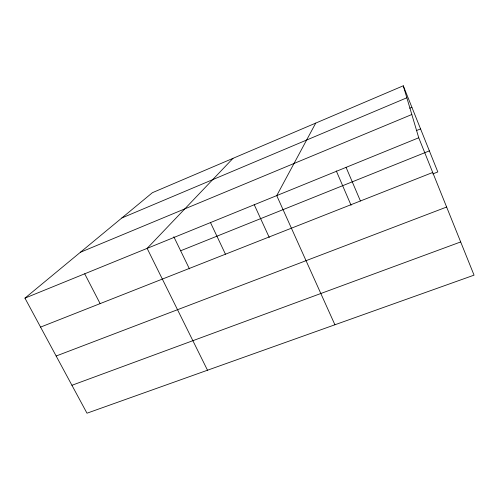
<?xml version="1.0" encoding="UTF-8"?>
<svg xmlns="http://www.w3.org/2000/svg" width="499" height="499" viewBox="0 0 499 499"><rect width="100%" height="100%" fill="white"/><g stroke="black" fill="none" stroke-linecap="round" stroke-linejoin="round"><path stroke-width="0.75" d="M315.73 123.097L276.733 195.602L334.91 324.774M233.008 158.345L147.136 248.377L207.497 370.221M403.273 85.797L418.742 137.774L474.05 275.149L86.988 413.203L24.95 298.134L152.407 192.683L403.273 85.797L437.816 171.937L432.789 173.92M121.856 217.963L406.841 97.785M409.76 108.208L411.9 107.316M80.37 252.282L411.818 114.52M416.291 130.651L420.557 128.904M24.95 298.134L418.742 137.774M180.638 250.772L429.371 150.873M40.569 327.101L432.714 172.479M56.156 356.012L446.63 207.041M71.937 385.284L460.683 241.94M84.699 273.801L100.131 303.617M173.82 236.751L189.452 268.917M210.491 222.579L225.454 254.203M254.191 204.596L269.267 237.493M336.289 170.901L351.078 205.282M346.081 167.365L360.428 200.985"/></g></svg>
